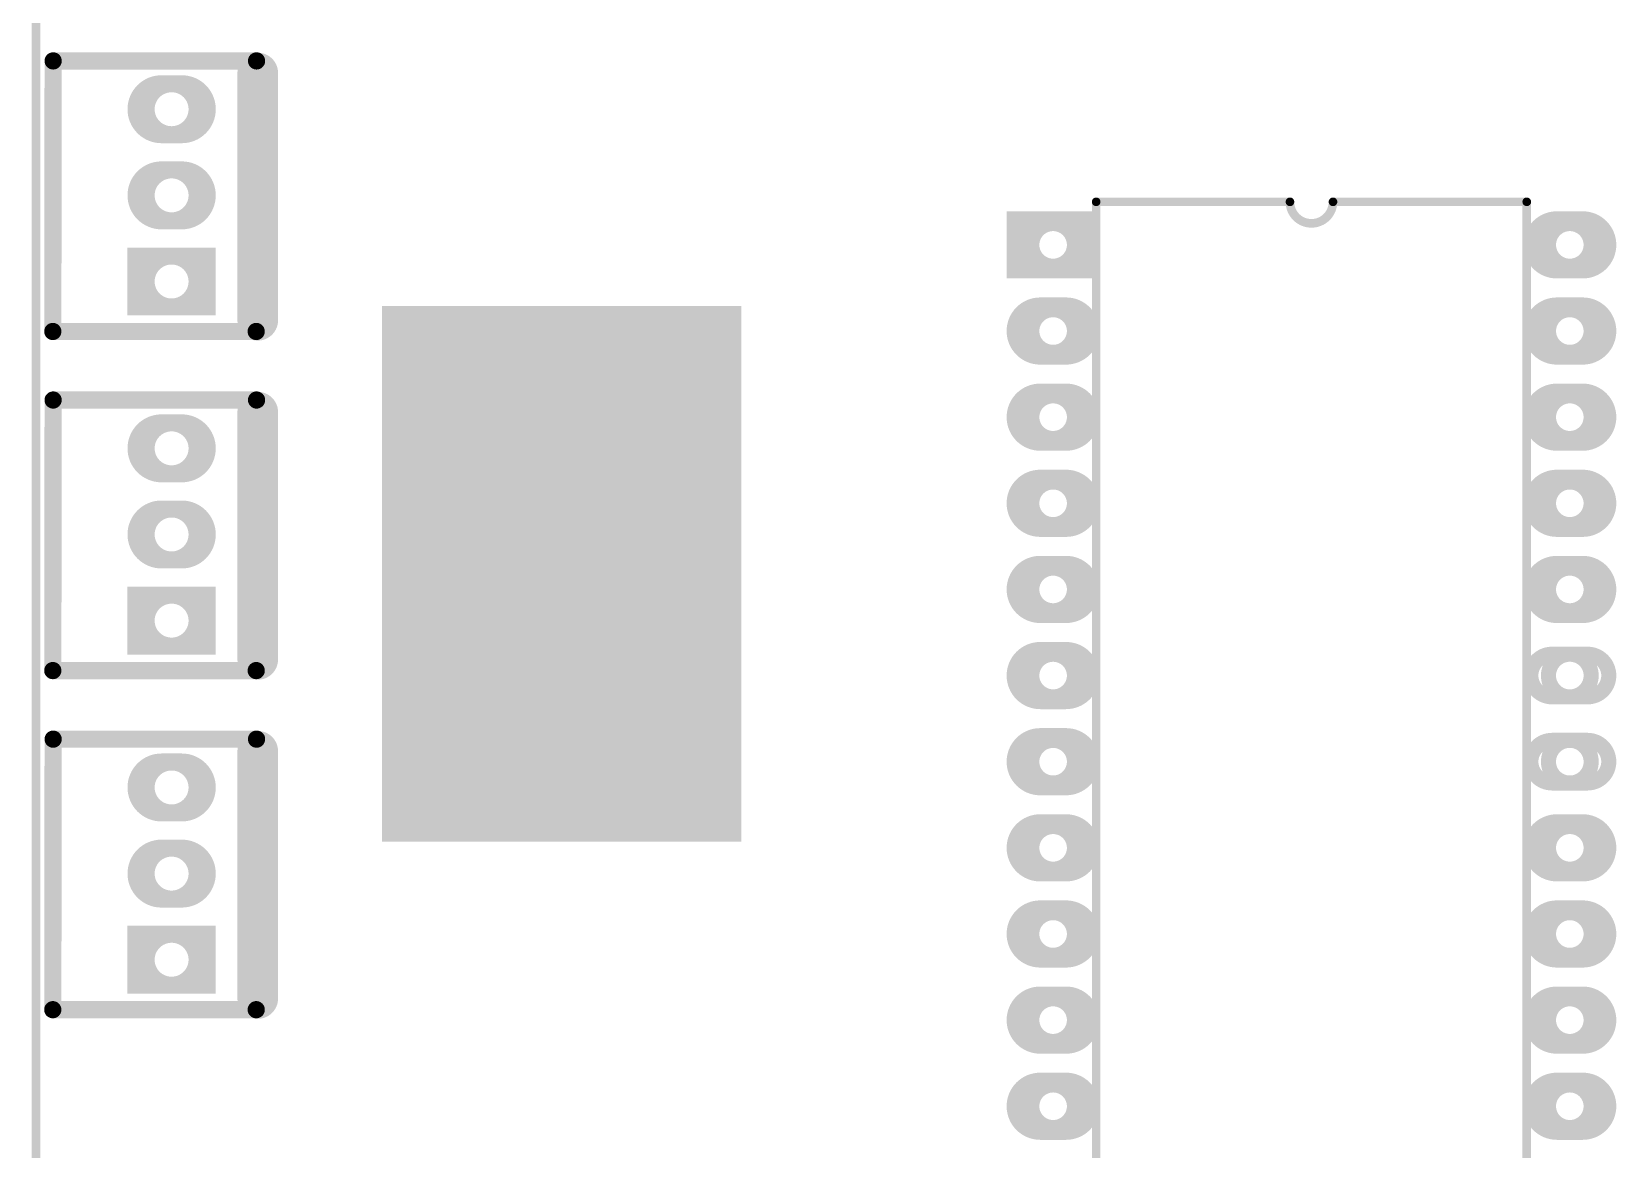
# Model space of a CAD drawing. Extents: x 19.7 to 23.29, y 14.25 to 18.12.
# Drawn here: x 19.696 to 21.536, y 15.73 to 17.027 of the extents above; entities that cross this region are included whole.
import ezdxf

# ---------------------------------------------------------------- set-up
doc = ezdxf.new("R2010")
doc.units = 0
doc.header["$MEASUREMENT"] = 0
for name, color, linetype in [('BOTTOMSOLDER', 6, 'CONTINUOUS'), ('KEEPOUTLAYER', 6, 'CONTINUOUS'), ('MULTILAYER', 9, 'CONTINUOUS'), ('TOPOVERLAY', 2, 'CONTINUOUS'), ('TOPSOLDER', 216, 'CONTINUOUS')]:
    doc.layers.add(name, color=color, linetype=linetype)

msp = doc.modelspace()

# ---------------------------------------------------------------- linework, layer by layer
at = {"layer": 'BOTTOMSOLDER'}
for points, const_width in [([(19.8465, 16.9074, -1), (19.8465, 16.9666)], 0.0197), ([(19.8701, 16.9666, -1), (19.8701, 16.9074)], 0.0197), ([(19.8465, 16.8074, -1), (19.8465, 16.8666)], 0.0197), ([(19.8701, 16.8666, -1), (19.8701, 16.8074)], 0.0197), ([(21.4669, 16.752, -1), (21.4669, 16.807)], 0.023), ([(21.4969, 16.807, -1), (21.4969, 16.752)], 0.023), ([(20.8669, 16.652, -1), (20.8669, 16.707)], 0.023), ([(20.8969, 16.707, -1), (20.8969, 16.652)], 0.023), ([(21.4669, 16.652, -1), (21.4669, 16.707)], 0.023), ([(21.4969, 16.707, -1), (21.4969, 16.652)], 0.023), ([(20.8669, 16.552, -1), (20.8669, 16.607)], 0.023), ([(20.8969, 16.607, -1), (20.8969, 16.552)], 0.023), ([(21.4669, 16.552, -1), (21.4669, 16.607)], 0.023), ([(21.4969, 16.607, -1), (21.4969, 16.552)], 0.023), ([(19.8465, 16.5137, -1), (19.8465, 16.5729)], 0.0197), ([(19.8701, 16.5729, -1), (19.8701, 16.5137)], 0.0197), ([(20.8669, 16.452, -1), (20.8669, 16.507)], 0.023), ([(20.8969, 16.507, -1), (20.8969, 16.452)], 0.023), ([(21.4669, 16.452, -1), (21.4669, 16.507)], 0.023), ([(21.4969, 16.507, -1), (21.4969, 16.452)], 0.023), ([(19.8465, 16.4137, -1), (19.8465, 16.4729)], 0.0197), ([(19.8701, 16.4729, -1), (19.8701, 16.4137)], 0.0197), ([(20.8669, 16.352, -1), (20.8669, 16.407)], 0.023), ([(20.8969, 16.407, -1), (20.8969, 16.352)], 0.023), ([(21.4669, 16.352, -1), (21.4669, 16.407)], 0.023), ([(21.4969, 16.407, -1), (21.4969, 16.352)], 0.023), ([(20.8669, 16.252, -1), (20.8669, 16.307)], 0.023), ([(20.8969, 16.307, -1), (20.8969, 16.252)], 0.023), ([(21.4614, 16.2548, -1), (21.4614, 16.3043)], 0.0175), ([(21.5024, 16.3043, -1), (21.5024, 16.2548)], 0.0175), ([(20.8669, 16.152, -1), (20.8669, 16.207)], 0.023), ([(20.8969, 16.207, -1), (20.8969, 16.152)], 0.023), ([(21.4614, 16.1548, -1), (21.4614, 16.2043)], 0.0175), ([(21.5024, 16.2043, -1), (21.5024, 16.1548)], 0.0175), ([(19.8465, 16.12, -1), (19.8465, 16.1792)], 0.0197), ([(19.8701, 16.1792, -1), (19.8701, 16.12)], 0.0197), ([(20.8669, 16.052, -1), (20.8669, 16.107)], 0.023), ([(20.8969, 16.107, -1), (20.8969, 16.052)], 0.023), ([(21.4669, 16.052, -1), (21.4669, 16.107)], 0.023), ([(21.4969, 16.107, -1), (21.4969, 16.052)], 0.023), ([(19.8465, 16.02, -1), (19.8465, 16.0792)], 0.0197), ([(19.8701, 16.0792, -1), (19.8701, 16.02)], 0.0197), ([(20.8669, 15.952, -1), (20.8669, 16.007)], 0.023), ([(20.8969, 16.007, -1), (20.8969, 15.952)], 0.023), ([(21.4669, 15.952, -1), (21.4669, 16.007)], 0.023), ([(21.4969, 16.007, -1), (21.4969, 15.952)], 0.023), ([(20.8669, 15.852, -1), (20.8669, 15.907)], 0.023), ([(20.8969, 15.907, -1), (20.8969, 15.852)], 0.023), ([(21.4669, 15.852, -1), (21.4669, 15.907)], 0.023), ([(21.4969, 15.907, -1), (21.4969, 15.852)], 0.023), ([(20.8669, 15.752, -1), (20.8669, 15.807)], 0.023), ([(20.8969, 15.807, -1), (20.8969, 15.752)], 0.023), ([(21.4669, 15.752, -1), (21.4669, 15.807)], 0.023), ([(21.4969, 15.807, -1), (21.4969, 15.752)], 0.023)]:
    msp.add_lwpolyline(points, format="xyb", dxfattribs=dict(at, const_width=const_width))
for points, const_width in [([(19.8287, 16.937, 1), (19.8878, 16.937, 1)], 0.0197), ([(19.8287, 16.837, 1), (19.8878, 16.837, 1)], 0.0197), ([(20.8544, 16.7795, 1), (20.9094, 16.7795, 1)], 0.023), ([(21.4544, 16.7795, 1), (21.5094, 16.7795, 1)], 0.023), ([(19.8287, 16.737, 1), (19.8878, 16.737, 1)], 0.0197), ([(20.8544, 16.6795, 1), (20.9094, 16.6795, 1)], 0.023), ([(21.4544, 16.6795, 1), (21.5094, 16.6795, 1)], 0.023), ([(20.8544, 16.5795, 1), (20.9094, 16.5795, 1)], 0.023), ([(21.4544, 16.5795, 1), (21.5094, 16.5795, 1)], 0.023), ([(19.8287, 16.5433, 1), (19.8878, 16.5433, 1)], 0.0197), ([(20.8544, 16.4795, 1), (20.9094, 16.4795, 1)], 0.023), ([(21.4544, 16.4795, 1), (21.5094, 16.4795, 1)], 0.023), ([(19.8287, 16.4433, 1), (19.8878, 16.4433, 1)], 0.0197), ([(20.8544, 16.3795, 1), (20.9094, 16.3795, 1)], 0.023), ([(21.4544, 16.3795, 1), (21.5094, 16.3795, 1)], 0.023), ([(19.8287, 16.3433, 1), (19.8878, 16.3433, 1)], 0.0197), ([(20.8544, 16.2795, 1), (20.9094, 16.2795, 1)], 0.023), ([(21.4571, 16.2795, 1), (21.5067, 16.2795, 1)], 0.0175), ([(20.8544, 16.1795, 1), (20.9094, 16.1795, 1)], 0.023), ([(21.4571, 16.1795, 1), (21.5067, 16.1795, 1)], 0.0175), ([(19.8287, 16.1496, 1), (19.8878, 16.1496, 1)], 0.0197), ([(20.8544, 16.0795, 1), (20.9094, 16.0795, 1)], 0.023), ([(21.4544, 16.0795, 1), (21.5094, 16.0795, 1)], 0.023), ([(19.8287, 16.0496, 1), (19.8878, 16.0496, 1)], 0.0197), ([(20.8544, 15.9795, 1), (20.9094, 15.9795, 1)], 0.023), ([(21.4544, 15.9795, 1), (21.5094, 15.9795, 1)], 0.023), ([(19.8287, 15.9496, 1), (19.8878, 15.9496, 1)], 0.0197), ([(20.8544, 15.8795, 1), (20.9094, 15.8795, 1)], 0.023), ([(21.4544, 15.8795, 1), (21.5094, 15.8795, 1)], 0.023), ([(20.8544, 15.7795, 1), (20.9094, 15.7795, 1)], 0.023), ([(21.4544, 15.7795, 1), (21.5094, 15.7795, 1)], 0.023)]:
    msp.add_lwpolyline(points, format="xyb", close=True, dxfattribs=dict(at, const_width=const_width))
for points, const_width in [([(19.8465, 16.9666), (19.8701, 16.9666)], 0.0197), ([(19.8465, 16.9074), (19.8701, 16.9074)], 0.0197), ([(19.8465, 16.8666), (19.8701, 16.8666)], 0.0197), ([(20.8469, 16.8185), (20.8469, 16.7405)], 0.038), ([(20.9169, 16.8185), (20.9169, 16.7405)], 0.038), ([(19.8465, 16.8074), (19.8701, 16.8074)], 0.0197), ([(20.8279, 16.807), (20.9359, 16.807)], 0.023), ([(21.4669, 16.807), (21.4969, 16.807)], 0.023), ([(19.8228, 16.7764), (19.8228, 16.6976)], 0.0316), ([(19.8937, 16.7764), (19.8937, 16.6976)], 0.0316), ([(19.9095, 16.7666), (19.807, 16.7666)], 0.0197), ([(20.8279, 16.752), (20.9359, 16.752)], 0.023), ([(21.4669, 16.752), (21.4969, 16.752)], 0.023), ([(19.9095, 16.7074), (19.807, 16.7074)], 0.0197), ([(20.8669, 16.707), (20.8969, 16.707)], 0.023), ([(21.4669, 16.707), (21.4969, 16.707)], 0.023), ([(20.8669, 16.652), (20.8969, 16.652)], 0.023), ([(21.4669, 16.652), (21.4969, 16.652)], 0.023), ([(20.8669, 16.607), (20.8969, 16.607)], 0.023), ([(21.4669, 16.607), (21.4969, 16.607)], 0.023), ([(19.8465, 16.5729), (19.8701, 16.5729)], 0.0197), ([(20.8669, 16.552), (20.8969, 16.552)], 0.023), ([(21.4669, 16.552), (21.4969, 16.552)], 0.023), ([(19.8465, 16.5137), (19.8701, 16.5137)], 0.0197), ([(20.8669, 16.507), (20.8969, 16.507)], 0.023), ([(21.4669, 16.507), (21.4969, 16.507)], 0.023), ([(19.8465, 16.4729), (19.8701, 16.4729)], 0.0197), ([(20.8669, 16.452), (20.8969, 16.452)], 0.023), ([(21.4669, 16.452), (21.4969, 16.452)], 0.023), ([(19.8465, 16.4137), (19.8701, 16.4137)], 0.0197), ([(20.8669, 16.407), (20.8969, 16.407)], 0.023), ([(21.4669, 16.407), (21.4969, 16.407)], 0.023), ([(19.8228, 16.3827), (19.8228, 16.3039)], 0.0316), ([(19.8937, 16.3827), (19.8937, 16.3039)], 0.0316), ([(19.9095, 16.3729), (19.807, 16.3729)], 0.0197), ([(20.8669, 16.352), (20.8969, 16.352)], 0.023), ([(21.4669, 16.352), (21.4969, 16.352)], 0.023), ([(19.9095, 16.3137), (19.807, 16.3137)], 0.0197), ([(20.8669, 16.307), (20.8969, 16.307)], 0.023), ([(21.4614, 16.3043), (21.5024, 16.3043)], 0.0175), ([(20.8669, 16.252), (20.8969, 16.252)], 0.023), ([(21.4614, 16.2548), (21.5024, 16.2548)], 0.0175), ([(20.8669, 16.207), (20.8969, 16.207)], 0.023), ([(21.4614, 16.2043), (21.5024, 16.2043)], 0.0175), ([(19.8465, 16.1792), (19.8701, 16.1792)], 0.0197), ([(20.8669, 16.152), (20.8969, 16.152)], 0.023), ([(21.4614, 16.1548), (21.5024, 16.1548)], 0.0175), ([(19.8465, 16.12), (19.8701, 16.12)], 0.0197), ([(20.8669, 16.107), (20.8969, 16.107)], 0.023), ([(21.4669, 16.107), (21.4969, 16.107)], 0.023), ([(19.8465, 16.0792), (19.8701, 16.0792)], 0.0197), ([(20.8669, 16.052), (20.8969, 16.052)], 0.023), ([(21.4669, 16.052), (21.4969, 16.052)], 0.023), ([(19.8465, 16.02), (19.8701, 16.02)], 0.0197), ([(20.8669, 16.007), (20.8969, 16.007)], 0.023), ([(21.4669, 16.007), (21.4969, 16.007)], 0.023), ([(19.8228, 15.989), (19.8228, 15.9102)], 0.0316), ([(19.8937, 15.989), (19.8937, 15.9102)], 0.0316), ([(19.9095, 15.9792), (19.807, 15.9792)], 0.0197), ([(20.8669, 15.952), (20.8969, 15.952)], 0.023), ([(21.4669, 15.952), (21.4969, 15.952)], 0.023), ([(19.9095, 15.92), (19.807, 15.92)], 0.0197), ([(20.8669, 15.907), (20.8969, 15.907)], 0.023), ([(21.4669, 15.907), (21.4969, 15.907)], 0.023), ([(20.8669, 15.852), (20.8969, 15.852)], 0.023), ([(21.4669, 15.852), (21.4969, 15.852)], 0.023), ([(20.8669, 15.807), (20.8969, 15.807)], 0.023), ([(21.4669, 15.807), (21.4969, 15.807)], 0.023), ([(20.8669, 15.752), (20.8969, 15.752)], 0.023), ([(21.4669, 15.752), (21.4969, 15.752)], 0.023)]:
    msp.add_lwpolyline(points, dxfattribs=dict(at, const_width=const_width))
msp.add_solid([(20.1024, 16.0866), (20.5197, 16.0866), (20.1024, 16.7087), (20.5197, 16.7087)], dxfattribs=at)
at = {"layer": 'KEEPOUTLAYER', "const_width": 0.01}
msp.add_lwpolyline([(19.7008, 14.2598), (19.7008, 18.1181)], dxfattribs=at)
at = {"layer": 'MULTILAYER'}
for points, const_width in [([(19.8465, 16.9094, -1), (19.8465, 16.9646)], 0.0157), ([(19.8701, 16.9646, -1), (19.8701, 16.9094)], 0.0157), ([(19.8465, 16.8094, -1), (19.8465, 16.8646)], 0.0157), ([(19.8701, 16.8646, -1), (19.8701, 16.8094)], 0.0157), ([(21.4669, 16.754, -1), (21.4669, 16.805)], 0.019), ([(21.4969, 16.805, -1), (21.4969, 16.754)], 0.019), ([(20.8669, 16.654, -1), (20.8669, 16.705)], 0.019), ([(20.8969, 16.705, -1), (20.8969, 16.654)], 0.019), ([(21.4669, 16.654, -1), (21.4669, 16.705)], 0.019), ([(21.4969, 16.705, -1), (21.4969, 16.654)], 0.019), ([(20.8669, 16.554, -1), (20.8669, 16.605)], 0.019), ([(20.8969, 16.605, -1), (20.8969, 16.554)], 0.019), ([(21.4669, 16.554, -1), (21.4669, 16.605)], 0.019), ([(21.4969, 16.605, -1), (21.4969, 16.554)], 0.019), ([(19.8465, 16.5157, -1), (19.8465, 16.5709)], 0.0157), ([(19.8701, 16.5709, -1), (19.8701, 16.5157)], 0.0157), ([(20.8669, 16.454, -1), (20.8669, 16.505)], 0.019), ([(20.8969, 16.505, -1), (20.8969, 16.454)], 0.019), ([(21.4669, 16.454, -1), (21.4669, 16.505)], 0.019), ([(21.4969, 16.505, -1), (21.4969, 16.454)], 0.019), ([(19.8465, 16.4157, -1), (19.8465, 16.4709)], 0.0157), ([(19.8701, 16.4709, -1), (19.8701, 16.4157)], 0.0157), ([(20.8669, 16.354, -1), (20.8669, 16.405)], 0.019), ([(20.8969, 16.405, -1), (20.8969, 16.354)], 0.019), ([(21.4669, 16.354, -1), (21.4669, 16.405)], 0.019), ([(21.4969, 16.405, -1), (21.4969, 16.354)], 0.019), ([(20.8669, 16.254, -1), (20.8669, 16.305)], 0.019), ([(20.8969, 16.305, -1), (20.8969, 16.254)], 0.019), ([(21.4614, 16.2568, -1), (21.4614, 16.3023)], 0.0135), ([(21.5024, 16.3023, -1), (21.5024, 16.2568)], 0.0135), ([(20.8669, 16.154, -1), (20.8669, 16.205)], 0.019), ([(20.8969, 16.205, -1), (20.8969, 16.154)], 0.019), ([(21.4614, 16.1568, -1), (21.4614, 16.2023)], 0.0135), ([(21.5024, 16.2023, -1), (21.5024, 16.1568)], 0.0135), ([(19.8465, 16.122, -1), (19.8465, 16.1772)], 0.0157), ([(19.8701, 16.1772, -1), (19.8701, 16.122)], 0.0157), ([(20.8669, 16.054, -1), (20.8669, 16.105)], 0.019), ([(20.8969, 16.105, -1), (20.8969, 16.054)], 0.019), ([(21.4669, 16.054, -1), (21.4669, 16.105)], 0.019), ([(21.4969, 16.105, -1), (21.4969, 16.054)], 0.019), ([(19.8465, 16.022, -1), (19.8465, 16.0772)], 0.0157), ([(19.8701, 16.0772, -1), (19.8701, 16.022)], 0.0157), ([(20.8669, 15.954, -1), (20.8669, 16.005)], 0.019), ([(20.8969, 16.005, -1), (20.8969, 15.954)], 0.019), ([(21.4669, 15.954, -1), (21.4669, 16.005)], 0.019), ([(21.4969, 16.005, -1), (21.4969, 15.954)], 0.019), ([(20.8669, 15.854, -1), (20.8669, 15.905)], 0.019), ([(20.8969, 15.905, -1), (20.8969, 15.854)], 0.019), ([(21.4669, 15.854, -1), (21.4669, 15.905)], 0.019), ([(21.4969, 15.905, -1), (21.4969, 15.854)], 0.019), ([(20.8669, 15.754, -1), (20.8669, 15.805)], 0.019), ([(20.8969, 15.805, -1), (20.8969, 15.754)], 0.019), ([(21.4669, 15.754, -1), (21.4669, 15.805)], 0.019), ([(21.4969, 15.805, -1), (21.4969, 15.754)], 0.019)]:
    msp.add_lwpolyline(points, format="xyb", dxfattribs=dict(at, const_width=const_width))
for points, const_width in [([(19.8307, 16.937, 1), (19.8858, 16.937, 1)], 0.0157), ([(19.8307, 16.837, 1), (19.8858, 16.837, 1)], 0.0157), ([(20.8564, 16.7795, 1), (20.9074, 16.7795, 1)], 0.019), ([(21.4564, 16.7795, 1), (21.5074, 16.7795, 1)], 0.019), ([(19.8307, 16.737, 1), (19.8858, 16.737, 1)], 0.0157), ([(20.8564, 16.6795, 1), (20.9074, 16.6795, 1)], 0.019), ([(21.4564, 16.6795, 1), (21.5074, 16.6795, 1)], 0.019), ([(20.8564, 16.5795, 1), (20.9074, 16.5795, 1)], 0.019), ([(21.4564, 16.5795, 1), (21.5074, 16.5795, 1)], 0.019), ([(19.8307, 16.5433, 1), (19.8858, 16.5433, 1)], 0.0157), ([(20.8564, 16.4795, 1), (20.9074, 16.4795, 1)], 0.019), ([(21.4564, 16.4795, 1), (21.5074, 16.4795, 1)], 0.019), ([(19.8307, 16.4433, 1), (19.8858, 16.4433, 1)], 0.0157), ([(20.8564, 16.3795, 1), (20.9074, 16.3795, 1)], 0.019), ([(21.4564, 16.3795, 1), (21.5074, 16.3795, 1)], 0.019), ([(19.8307, 16.3433, 1), (19.8858, 16.3433, 1)], 0.0157), ([(20.8564, 16.2795, 1), (20.9074, 16.2795, 1)], 0.019), ([(21.4591, 16.2795, 1), (21.5047, 16.2795, 1)], 0.0135), ([(20.8564, 16.1795, 1), (20.9074, 16.1795, 1)], 0.019), ([(21.4591, 16.1795, 1), (21.5047, 16.1795, 1)], 0.0135), ([(19.8307, 16.1496, 1), (19.8858, 16.1496, 1)], 0.0157), ([(20.8564, 16.0795, 1), (20.9074, 16.0795, 1)], 0.019), ([(21.4564, 16.0795, 1), (21.5074, 16.0795, 1)], 0.019), ([(19.8307, 16.0496, 1), (19.8858, 16.0496, 1)], 0.0157), ([(20.8564, 15.9795, 1), (20.9074, 15.9795, 1)], 0.019), ([(21.4564, 15.9795, 1), (21.5074, 15.9795, 1)], 0.019), ([(19.8307, 15.9496, 1), (19.8858, 15.9496, 1)], 0.0157), ([(20.8564, 15.8795, 1), (20.9074, 15.8795, 1)], 0.019), ([(21.4564, 15.8795, 1), (21.5074, 15.8795, 1)], 0.019), ([(20.8564, 15.7795, 1), (20.9074, 15.7795, 1)], 0.019), ([(21.4564, 15.7795, 1), (21.5074, 15.7795, 1)], 0.019)]:
    msp.add_lwpolyline(points, format="xyb", close=True, dxfattribs=dict(at, const_width=const_width))
for points, const_width in [([(19.8465, 16.9646), (19.8701, 16.9646)], 0.0157), ([(19.8465, 16.9094), (19.8701, 16.9094)], 0.0157), ([(19.8465, 16.8646), (19.8701, 16.8646)], 0.0157), ([(20.8489, 16.8145), (20.8489, 16.7445)], 0.034), ([(20.9149, 16.8145), (20.9149, 16.7445)], 0.034), ([(19.8465, 16.8094), (19.8701, 16.8094)], 0.0157), ([(20.8319, 16.805), (20.9319, 16.805)], 0.019), ([(21.4669, 16.805), (21.4969, 16.805)], 0.019), ([(19.8248, 16.7724), (19.8248, 16.7016)], 0.0276), ([(19.8917, 16.7724), (19.8917, 16.7016)], 0.0276), ([(19.9055, 16.7646), (19.811, 16.7646)], 0.0157), ([(20.8319, 16.754), (20.9319, 16.754)], 0.019), ([(21.4669, 16.754), (21.4969, 16.754)], 0.019), ([(19.9055, 16.7094), (19.811, 16.7094)], 0.0157), ([(20.8669, 16.705), (20.8969, 16.705)], 0.019), ([(21.4669, 16.705), (21.4969, 16.705)], 0.019), ([(20.8669, 16.654), (20.8969, 16.654)], 0.019), ([(21.4669, 16.654), (21.4969, 16.654)], 0.019), ([(20.8669, 16.605), (20.8969, 16.605)], 0.019), ([(21.4669, 16.605), (21.4969, 16.605)], 0.019), ([(19.8465, 16.5709), (19.8701, 16.5709)], 0.0157), ([(20.8669, 16.554), (20.8969, 16.554)], 0.019), ([(21.4669, 16.554), (21.4969, 16.554)], 0.019), ([(19.8465, 16.5157), (19.8701, 16.5157)], 0.0157), ([(20.8669, 16.505), (20.8969, 16.505)], 0.019), ([(21.4669, 16.505), (21.4969, 16.505)], 0.019), ([(19.8465, 16.4709), (19.8701, 16.4709)], 0.0157), ([(20.8669, 16.454), (20.8969, 16.454)], 0.019), ([(21.4669, 16.454), (21.4969, 16.454)], 0.019), ([(19.8465, 16.4157), (19.8701, 16.4157)], 0.0157), ([(20.8669, 16.405), (20.8969, 16.405)], 0.019), ([(21.4669, 16.405), (21.4969, 16.405)], 0.019), ([(19.9055, 16.3709), (19.811, 16.3709)], 0.0157), ([(19.8248, 16.3787), (19.8248, 16.3079)], 0.0276), ([(19.8917, 16.3787), (19.8917, 16.3079)], 0.0276), ([(20.8669, 16.354), (20.8969, 16.354)], 0.019), ([(21.4669, 16.354), (21.4969, 16.354)], 0.019), ([(19.9055, 16.3157), (19.811, 16.3157)], 0.0157), ([(20.8669, 16.305), (20.8969, 16.305)], 0.019), ([(21.4614, 16.3023), (21.5024, 16.3023)], 0.0135), ([(20.8669, 16.254), (20.8969, 16.254)], 0.019), ([(21.4614, 16.2568), (21.5024, 16.2568)], 0.0135), ([(20.8669, 16.205), (20.8969, 16.205)], 0.019), ([(21.4614, 16.2023), (21.5024, 16.2023)], 0.0135), ([(19.8465, 16.1772), (19.8701, 16.1772)], 0.0157), ([(20.8669, 16.154), (20.8969, 16.154)], 0.019), ([(21.4614, 16.1568), (21.5024, 16.1568)], 0.0135), ([(19.8465, 16.122), (19.8701, 16.122)], 0.0157), ([(20.8669, 16.105), (20.8969, 16.105)], 0.019), ([(21.4669, 16.105), (21.4969, 16.105)], 0.019), ([(19.8465, 16.0772), (19.8701, 16.0772)], 0.0157), ([(20.8669, 16.054), (20.8969, 16.054)], 0.019), ([(21.4669, 16.054), (21.4969, 16.054)], 0.019), ([(19.8465, 16.022), (19.8701, 16.022)], 0.0157), ([(20.8669, 16.005), (20.8969, 16.005)], 0.019), ([(21.4669, 16.005), (21.4969, 16.005)], 0.019), ([(19.8248, 15.985), (19.8248, 15.9142)], 0.0276), ([(19.8917, 15.985), (19.8917, 15.9142)], 0.0276), ([(19.9055, 15.9772), (19.811, 15.9772)], 0.0157), ([(20.8669, 15.954), (20.8969, 15.954)], 0.019), ([(21.4669, 15.954), (21.4969, 15.954)], 0.019), ([(19.9055, 15.922), (19.811, 15.922)], 0.0157), ([(20.8669, 15.905), (20.8969, 15.905)], 0.019), ([(21.4669, 15.905), (21.4969, 15.905)], 0.019), ([(20.8669, 15.854), (20.8969, 15.854)], 0.019), ([(21.4669, 15.854), (21.4969, 15.854)], 0.019), ([(20.8669, 15.805), (20.8969, 15.805)], 0.019), ([(21.4669, 15.805), (21.4969, 15.805)], 0.019), ([(20.8669, 15.754), (20.8969, 15.754)], 0.019), ([(21.4669, 15.754), (21.4969, 15.754)], 0.019)]:
    msp.add_lwpolyline(points, dxfattribs=dict(at, const_width=const_width))
at = {"layer": 'TOPOVERLAY'}
for points, const_width in [([(19.7203, 16.679), (19.7207, 16.9931)], 0.02), ([(19.7207, 16.9931), (19.9569, 16.9931)], 0.02), ([(19.9583, 16.692), (19.9583, 16.979)], 0.0472), ([(20.9319, 16.8295), (21.1569, 16.8295)], 0.01), ([(20.9319, 14.8295), (20.9319, 16.8295)], 0.01), ([(21.2069, 16.8295), (21.4319, 16.8295)], 0.01), ([(21.4319, 14.8295), (21.4319, 16.8295)], 0.01), ([(19.7203, 16.679), (19.9565, 16.679)], 0.02), ([(19.7203, 16.2853), (19.7207, 16.5994)], 0.02), ([(19.7207, 16.5994), (19.9569, 16.5994)], 0.02), ([(19.9583, 16.2983), (19.9583, 16.5853)], 0.0472), ([(19.7203, 16.2853), (19.9565, 16.2853)], 0.02), ([(19.7203, 15.8916), (19.7207, 16.2057)], 0.02), ([(19.7207, 16.2057), (19.9569, 16.2057)], 0.02), ([(19.9583, 15.9046), (19.9583, 16.1916)], 0.0472), ([(19.7203, 15.8916), (19.9565, 15.8916)], 0.02)]:
    msp.add_lwpolyline(points, dxfattribs=dict(at, const_width=const_width))
for points, const_width in [([(19.7157, 16.9931, 1), (19.7257, 16.9931, 1)], 0.01), ([(19.7157, 16.9931, 1), (19.7257, 16.9931, 1)], 0.01), ([(19.9465, 16.979, 1), (19.9701, 16.979, 1)], 0.0236), ([(19.9519, 16.9931, 1), (19.9619, 16.9931, 1)], 0.01), ([(20.9294, 16.8295, 1), (20.9344, 16.8295, 1)], 0.005), ([(20.9294, 16.8295, 1), (20.9344, 16.8295, 1)], 0.005), ([(21.1544, 16.8295, 1), (21.1594, 16.8295, 1)], 0.005), ([(21.1544, 16.8295, 1), (21.1594, 16.8295, 1)], 0.005), ([(21.2044, 16.8295, 1), (21.2094, 16.8295, 1)], 0.005), ([(21.2044, 16.8295, 1), (21.2094, 16.8295, 1)], 0.005), ([(21.4294, 16.8295, 1), (21.4344, 16.8295, 1)], 0.005), ([(21.4294, 16.8295, 1), (21.4344, 16.8295, 1)], 0.005), ([(19.9465, 16.692, 1), (19.9701, 16.692, 1)], 0.0236), ([(19.7153, 16.679, 1), (19.7253, 16.679, 1)], 0.01), ([(19.7153, 16.679, 1), (19.7253, 16.679, 1)], 0.01), ([(19.9515, 16.679, 1), (19.9615, 16.679, 1)], 0.01), ([(19.7157, 16.5994, 1), (19.7257, 16.5994, 1)], 0.01), ([(19.7157, 16.5994, 1), (19.7257, 16.5994, 1)], 0.01), ([(19.9465, 16.5853, 1), (19.9701, 16.5853, 1)], 0.0236), ([(19.9519, 16.5994, 1), (19.9619, 16.5994, 1)], 0.01), ([(19.9465, 16.2983, 1), (19.9701, 16.2983, 1)], 0.0236), ([(19.7153, 16.2853, 1), (19.7253, 16.2853, 1)], 0.01), ([(19.7153, 16.2853, 1), (19.7253, 16.2853, 1)], 0.01), ([(19.9515, 16.2853, 1), (19.9615, 16.2853, 1)], 0.01), ([(19.7157, 16.2057, 1), (19.7257, 16.2057, 1)], 0.01), ([(19.7157, 16.2057, 1), (19.7257, 16.2057, 1)], 0.01), ([(19.9465, 16.1916, 1), (19.9701, 16.1916, 1)], 0.0236), ([(19.9519, 16.2057, 1), (19.9619, 16.2057, 1)], 0.01), ([(19.9465, 15.9046, 1), (19.9701, 15.9046, 1)], 0.0236), ([(19.7153, 15.8916, 1), (19.7253, 15.8916, 1)], 0.01), ([(19.7153, 15.8916, 1), (19.7253, 15.8916, 1)], 0.01), ([(19.9515, 15.8916, 1), (19.9615, 15.8916, 1)], 0.01)]:
    msp.add_lwpolyline(points, format="xyb", close=True, dxfattribs=dict(at, const_width=const_width))
at = {"layer": 'TOPOVERLAY', "const_width": 0.01}
msp.add_lwpolyline([(21.2069, 16.8295, -1), (21.1569, 16.8295)], format="xyb", dxfattribs=at)
at = {"layer": 'TOPSOLDER'}
for points, const_width in [([(19.8465, 16.9074, -1), (19.8465, 16.9666)], 0.0197), ([(19.8701, 16.9666, -1), (19.8701, 16.9074)], 0.0197), ([(19.8465, 16.8074, -1), (19.8465, 16.8666)], 0.0197), ([(19.8701, 16.8666, -1), (19.8701, 16.8074)], 0.0197), ([(21.4669, 16.752, -1), (21.4669, 16.807)], 0.023), ([(21.4969, 16.807, -1), (21.4969, 16.752)], 0.023), ([(20.8669, 16.652, -1), (20.8669, 16.707)], 0.023), ([(20.8969, 16.707, -1), (20.8969, 16.652)], 0.023), ([(21.4669, 16.652, -1), (21.4669, 16.707)], 0.023), ([(21.4969, 16.707, -1), (21.4969, 16.652)], 0.023), ([(20.8669, 16.552, -1), (20.8669, 16.607)], 0.023), ([(20.8969, 16.607, -1), (20.8969, 16.552)], 0.023), ([(21.4669, 16.552, -1), (21.4669, 16.607)], 0.023), ([(21.4969, 16.607, -1), (21.4969, 16.552)], 0.023), ([(19.8465, 16.5137, -1), (19.8465, 16.5729)], 0.0197), ([(19.8701, 16.5729, -1), (19.8701, 16.5137)], 0.0197), ([(20.8669, 16.452, -1), (20.8669, 16.507)], 0.023), ([(20.8969, 16.507, -1), (20.8969, 16.452)], 0.023), ([(21.4669, 16.452, -1), (21.4669, 16.507)], 0.023), ([(21.4969, 16.507, -1), (21.4969, 16.452)], 0.023), ([(19.8465, 16.4137, -1), (19.8465, 16.4729)], 0.0197), ([(19.8701, 16.4729, -1), (19.8701, 16.4137)], 0.0197), ([(20.8669, 16.352, -1), (20.8669, 16.407)], 0.023), ([(20.8969, 16.407, -1), (20.8969, 16.352)], 0.023), ([(21.4669, 16.352, -1), (21.4669, 16.407)], 0.023), ([(21.4969, 16.407, -1), (21.4969, 16.352)], 0.023), ([(20.8669, 16.252, -1), (20.8669, 16.307)], 0.023), ([(20.8969, 16.307, -1), (20.8969, 16.252)], 0.023), ([(21.4614, 16.2548, -1), (21.4614, 16.3043)], 0.0175), ([(21.5024, 16.3043, -1), (21.5024, 16.2548)], 0.0175), ([(20.8669, 16.152, -1), (20.8669, 16.207)], 0.023), ([(20.8969, 16.207, -1), (20.8969, 16.152)], 0.023), ([(21.4614, 16.1548, -1), (21.4614, 16.2043)], 0.0175), ([(21.5024, 16.2043, -1), (21.5024, 16.1548)], 0.0175), ([(19.8465, 16.12, -1), (19.8465, 16.1792)], 0.0197), ([(19.8701, 16.1792, -1), (19.8701, 16.12)], 0.0197), ([(20.8669, 16.052, -1), (20.8669, 16.107)], 0.023), ([(20.8969, 16.107, -1), (20.8969, 16.052)], 0.023), ([(21.4669, 16.052, -1), (21.4669, 16.107)], 0.023), ([(21.4969, 16.107, -1), (21.4969, 16.052)], 0.023), ([(19.8465, 16.02, -1), (19.8465, 16.0792)], 0.0197), ([(19.8701, 16.0792, -1), (19.8701, 16.02)], 0.0197), ([(20.8669, 15.952, -1), (20.8669, 16.007)], 0.023), ([(20.8969, 16.007, -1), (20.8969, 15.952)], 0.023), ([(21.4669, 15.952, -1), (21.4669, 16.007)], 0.023), ([(21.4969, 16.007, -1), (21.4969, 15.952)], 0.023), ([(20.8669, 15.852, -1), (20.8669, 15.907)], 0.023), ([(20.8969, 15.907, -1), (20.8969, 15.852)], 0.023), ([(21.4669, 15.852, -1), (21.4669, 15.907)], 0.023), ([(21.4969, 15.907, -1), (21.4969, 15.852)], 0.023), ([(20.8669, 15.752, -1), (20.8669, 15.807)], 0.023), ([(20.8969, 15.807, -1), (20.8969, 15.752)], 0.023), ([(21.4669, 15.752, -1), (21.4669, 15.807)], 0.023), ([(21.4969, 15.807, -1), (21.4969, 15.752)], 0.023)]:
    msp.add_lwpolyline(points, format="xyb", dxfattribs=dict(at, const_width=const_width))
for points, const_width in [([(19.8287, 16.937, 1), (19.8878, 16.937, 1)], 0.0197), ([(19.8287, 16.837, 1), (19.8878, 16.837, 1)], 0.0197), ([(20.8544, 16.7795, 1), (20.9094, 16.7795, 1)], 0.023), ([(21.4544, 16.7795, 1), (21.5094, 16.7795, 1)], 0.023), ([(19.8287, 16.737, 1), (19.8878, 16.737, 1)], 0.0197), ([(20.8544, 16.6795, 1), (20.9094, 16.6795, 1)], 0.023), ([(21.4544, 16.6795, 1), (21.5094, 16.6795, 1)], 0.023), ([(20.8544, 16.5795, 1), (20.9094, 16.5795, 1)], 0.023), ([(21.4544, 16.5795, 1), (21.5094, 16.5795, 1)], 0.023), ([(19.8287, 16.5433, 1), (19.8878, 16.5433, 1)], 0.0197), ([(20.8544, 16.4795, 1), (20.9094, 16.4795, 1)], 0.023), ([(21.4544, 16.4795, 1), (21.5094, 16.4795, 1)], 0.023), ([(19.8287, 16.4433, 1), (19.8878, 16.4433, 1)], 0.0197), ([(20.8544, 16.3795, 1), (20.9094, 16.3795, 1)], 0.023), ([(21.4544, 16.3795, 1), (21.5094, 16.3795, 1)], 0.023), ([(19.8287, 16.3433, 1), (19.8878, 16.3433, 1)], 0.0197), ([(20.8544, 16.2795, 1), (20.9094, 16.2795, 1)], 0.023), ([(21.4571, 16.2795, 1), (21.5067, 16.2795, 1)], 0.0175), ([(20.8544, 16.1795, 1), (20.9094, 16.1795, 1)], 0.023), ([(21.4571, 16.1795, 1), (21.5067, 16.1795, 1)], 0.0175), ([(19.8287, 16.1496, 1), (19.8878, 16.1496, 1)], 0.0197), ([(20.8544, 16.0795, 1), (20.9094, 16.0795, 1)], 0.023), ([(21.4544, 16.0795, 1), (21.5094, 16.0795, 1)], 0.023), ([(19.8287, 16.0496, 1), (19.8878, 16.0496, 1)], 0.0197), ([(20.8544, 15.9795, 1), (20.9094, 15.9795, 1)], 0.023), ([(21.4544, 15.9795, 1), (21.5094, 15.9795, 1)], 0.023), ([(19.8287, 15.9496, 1), (19.8878, 15.9496, 1)], 0.0197), ([(20.8544, 15.8795, 1), (20.9094, 15.8795, 1)], 0.023), ([(21.4544, 15.8795, 1), (21.5094, 15.8795, 1)], 0.023), ([(20.8544, 15.7795, 1), (20.9094, 15.7795, 1)], 0.023), ([(21.4544, 15.7795, 1), (21.5094, 15.7795, 1)], 0.023)]:
    msp.add_lwpolyline(points, format="xyb", close=True, dxfattribs=dict(at, const_width=const_width))
for points, const_width in [([(19.8465, 16.9666), (19.8701, 16.9666)], 0.0197), ([(19.8465, 16.9074), (19.8701, 16.9074)], 0.0197), ([(19.8465, 16.8666), (19.8701, 16.8666)], 0.0197), ([(20.8469, 16.8185), (20.8469, 16.7405)], 0.038), ([(20.9169, 16.8185), (20.9169, 16.7405)], 0.038), ([(19.8465, 16.8074), (19.8701, 16.8074)], 0.0197), ([(20.8279, 16.807), (20.9359, 16.807)], 0.023), ([(21.4669, 16.807), (21.4969, 16.807)], 0.023), ([(19.8228, 16.7764), (19.8228, 16.6976)], 0.0316), ([(19.8937, 16.7764), (19.8937, 16.6976)], 0.0316), ([(19.9095, 16.7666), (19.807, 16.7666)], 0.0197), ([(20.8279, 16.752), (20.9359, 16.752)], 0.023), ([(21.4669, 16.752), (21.4969, 16.752)], 0.023), ([(19.9095, 16.7074), (19.807, 16.7074)], 0.0197), ([(20.8669, 16.707), (20.8969, 16.707)], 0.023), ([(21.4669, 16.707), (21.4969, 16.707)], 0.023), ([(20.8669, 16.652), (20.8969, 16.652)], 0.023), ([(21.4669, 16.652), (21.4969, 16.652)], 0.023), ([(20.8669, 16.607), (20.8969, 16.607)], 0.023), ([(21.4669, 16.607), (21.4969, 16.607)], 0.023), ([(19.8465, 16.5729), (19.8701, 16.5729)], 0.0197), ([(20.8669, 16.552), (20.8969, 16.552)], 0.023), ([(21.4669, 16.552), (21.4969, 16.552)], 0.023), ([(19.8465, 16.5137), (19.8701, 16.5137)], 0.0197), ([(20.8669, 16.507), (20.8969, 16.507)], 0.023), ([(21.4669, 16.507), (21.4969, 16.507)], 0.023), ([(19.8465, 16.4729), (19.8701, 16.4729)], 0.0197), ([(20.8669, 16.452), (20.8969, 16.452)], 0.023), ([(21.4669, 16.452), (21.4969, 16.452)], 0.023), ([(19.8465, 16.4137), (19.8701, 16.4137)], 0.0197), ([(20.8669, 16.407), (20.8969, 16.407)], 0.023), ([(21.4669, 16.407), (21.4969, 16.407)], 0.023), ([(19.8228, 16.3827), (19.8228, 16.3039)], 0.0316), ([(19.8937, 16.3827), (19.8937, 16.3039)], 0.0316), ([(19.9095, 16.3729), (19.807, 16.3729)], 0.0197), ([(20.8669, 16.352), (20.8969, 16.352)], 0.023), ([(21.4669, 16.352), (21.4969, 16.352)], 0.023), ([(19.9095, 16.3137), (19.807, 16.3137)], 0.0197), ([(20.8669, 16.307), (20.8969, 16.307)], 0.023), ([(21.4614, 16.3043), (21.5024, 16.3043)], 0.0175), ([(20.8669, 16.252), (20.8969, 16.252)], 0.023), ([(21.4614, 16.2548), (21.5024, 16.2548)], 0.0175), ([(20.8669, 16.207), (20.8969, 16.207)], 0.023), ([(21.4614, 16.2043), (21.5024, 16.2043)], 0.0175), ([(19.8465, 16.1792), (19.8701, 16.1792)], 0.0197), ([(20.8669, 16.152), (20.8969, 16.152)], 0.023), ([(21.4614, 16.1548), (21.5024, 16.1548)], 0.0175), ([(19.8465, 16.12), (19.8701, 16.12)], 0.0197), ([(20.8669, 16.107), (20.8969, 16.107)], 0.023), ([(21.4669, 16.107), (21.4969, 16.107)], 0.023), ([(19.8465, 16.0792), (19.8701, 16.0792)], 0.0197), ([(20.8669, 16.052), (20.8969, 16.052)], 0.023), ([(21.4669, 16.052), (21.4969, 16.052)], 0.023), ([(19.8465, 16.02), (19.8701, 16.02)], 0.0197), ([(20.8669, 16.007), (20.8969, 16.007)], 0.023), ([(21.4669, 16.007), (21.4969, 16.007)], 0.023), ([(19.8228, 15.989), (19.8228, 15.9102)], 0.0316), ([(19.8937, 15.989), (19.8937, 15.9102)], 0.0316), ([(19.9095, 15.9792), (19.807, 15.9792)], 0.0197), ([(20.8669, 15.952), (20.8969, 15.952)], 0.023), ([(21.4669, 15.952), (21.4969, 15.952)], 0.023), ([(19.9095, 15.92), (19.807, 15.92)], 0.0197), ([(20.8669, 15.907), (20.8969, 15.907)], 0.023), ([(21.4669, 15.907), (21.4969, 15.907)], 0.023), ([(20.8669, 15.852), (20.8969, 15.852)], 0.023), ([(21.4669, 15.852), (21.4969, 15.852)], 0.023), ([(20.8669, 15.807), (20.8969, 15.807)], 0.023), ([(21.4669, 15.807), (21.4969, 15.807)], 0.023), ([(20.8669, 15.752), (20.8969, 15.752)], 0.023), ([(21.4669, 15.752), (21.4969, 15.752)], 0.023)]:
    msp.add_lwpolyline(points, dxfattribs=dict(at, const_width=const_width))

doc.saveas('drawing.dxf')
